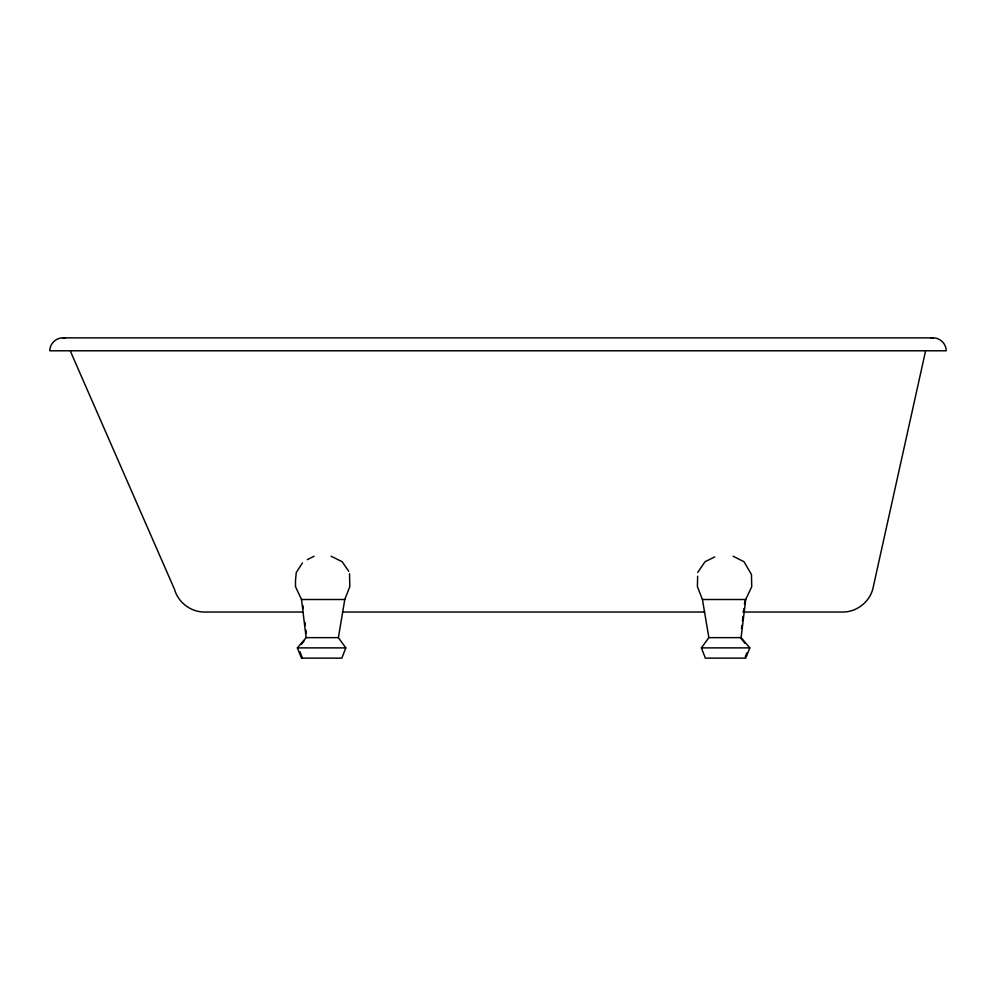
<?xml version="1.0" encoding="UTF-8"?>
<svg xmlns="http://www.w3.org/2000/svg" width="996" height="996" viewBox="0 0 996 996"><rect width="100%" height="100%" fill="white"/><g stroke="black" fill="none" stroke-linecap="round" stroke-linejoin="round"><path stroke-width="1.49" d="M697.636 576.373L697.424 586.694L702.441 599.505L708.853 637.639L701.408 647.886L705.355 658.132L745.705 658.132L749.839 647.886L741.086 637.639L745.718 599.505L751.719 586.694L751.482 574.555L744.012 561.732L733.131 556.241M741.51 628.488L741.871 625.438M742.431 620.857L742.991 616.275M743.539 611.706L743.912 608.656M744.473 604.074L744.834 601.024M302.448 562.927L296.285 572.451L295.501 580.295L295.501 586.694L301.502 599.505L306.133 637.639L297.381 647.886L301.514 658.132L341.865 658.132L345.811 647.886L338.379 637.639L344.79 599.505L349.795 586.694L349.546 573.758M925.421 351.625L872.745 589.259C869.11 602.393 856.51 612.03 842.865 612.03L742.966 612.03M745.282 656.85L746.751 653.003M697.71 572.451L705.043 561.732L714.73 556.926M301.278 644.462L304.054 641.051M307.291 559.677L314.089 556.241M62.711 337.868C55.801 337.831 49.763 343.881 49.8 350.791L946.2 350.791C946.237 343.881 940.199 337.831 933.289 337.868L62.711 337.868L64.939 338.167M931.061 338.167L933.289 337.868M301.502 599.505L344.79 599.505M702.441 599.505L745.718 599.505M302.734 612.03L204.354 612.03C190.709 612.03 178.11 602.393 174.474 589.259L70.579 351.625M342.537 612.03L704.695 612.03M306.133 637.639L338.379 637.639M708.853 637.639L741.086 637.639M297.381 647.886L345.811 647.886M701.408 647.886L749.839 647.886M331.108 556.241L342.188 561.732L348.7 571.256M740.389 637.639L745.02 643.329M299.97 651.72L302.435 658.132M302.946 605.605L303.307 608.656M304.975 622.388L305.349 625.438M305.897 630.007L306.27 633.058"/></g></svg>
